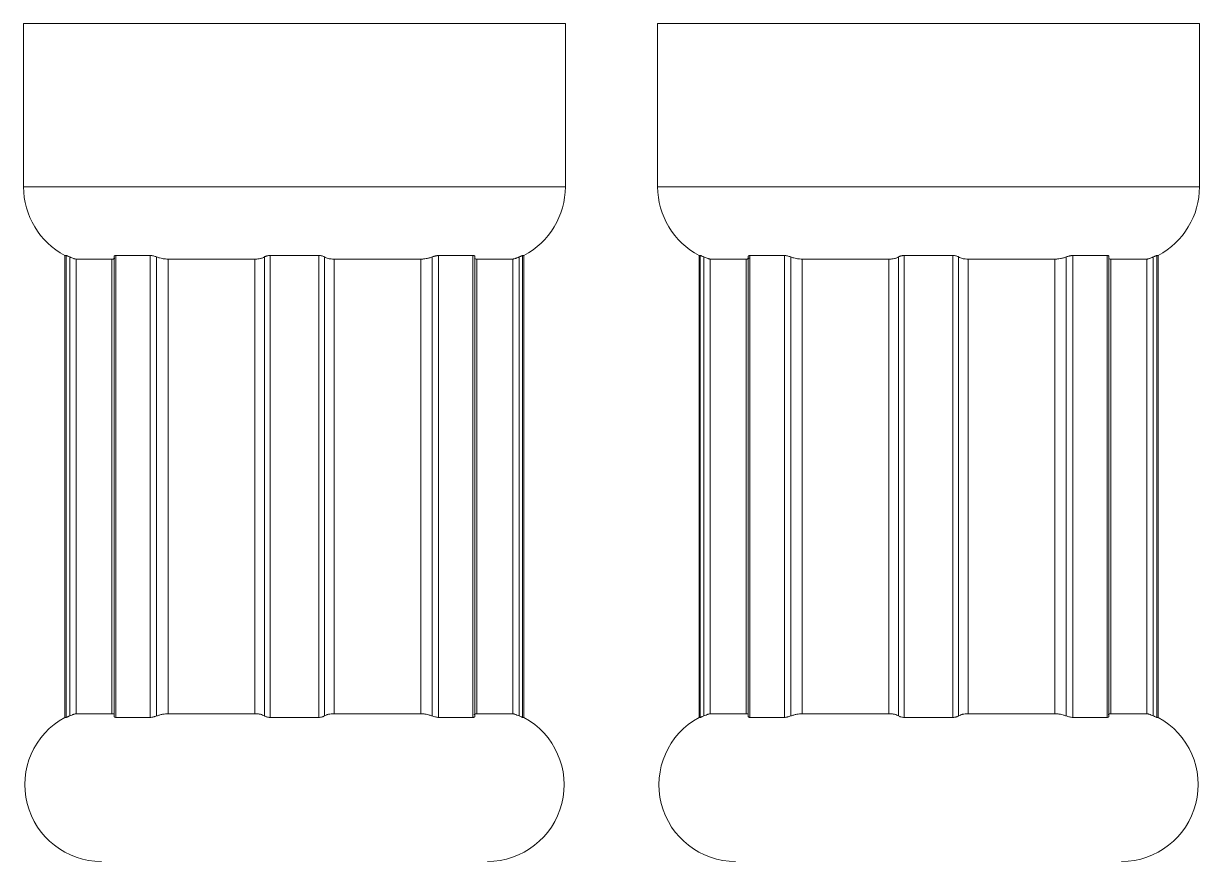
# Model space of a CAD drawing. Header units: millimetres. Extents: x 12315 to 13156, y 3748 to 4343.
# Drawn here: x 12610.85 to 12636.82, y 3846.64 to 3865.14 of the extents above; entities that cross this region are included whole.
import ezdxf

# ---------------------------------------------------------------- set-up
doc = ezdxf.new("R2010")
doc.units = ezdxf.units.MM

msp = doc.modelspace()

# ---------------------------------------------------------------- linework, layer by layer
at = {"linetype": 'Continuous', "lineweight": 18}
for p, q in [((12610.853, 3865.137), (12610.853, 3861.535)), ((12622.815, 3865.137), (12610.853, 3865.137)), ((12622.815, 3861.535), (12622.815, 3865.137)), ((12624.853, 3865.137), (12624.853, 3861.535)), ((12636.815, 3865.137), (12624.853, 3865.137)), ((12636.815, 3861.535), (12636.815, 3865.137)), ((12611.767, 3860.014), (12611.767, 3849.819)), ((12611.795, 3860.014), (12611.767, 3860.014)), ((12612.015, 3859.936), (12612.806, 3859.936)), ((12612.854, 3859.995), (12612.854, 3849.839)), ((12613.651, 3860.014), (12612.891, 3860.014)), ((12614.047, 3859.936), (12615.957, 3859.936)), ((12617.371, 3860.014), (12616.297, 3860.014)), ((12617.711, 3859.936), (12619.621, 3859.936)), ((12620.776, 3860.014), (12620.017, 3860.014)), ((12620.814, 3849.838), (12620.814, 3859.995)), ((12620.861, 3859.936), (12621.653, 3859.936)), ((12621.901, 3860.014), (12621.872, 3860.014)), ((12621.901, 3849.819), (12621.901, 3860.014)), ((12625.767, 3860.014), (12625.767, 3849.819)), ((12625.795, 3860.014), (12625.767, 3860.014)), ((12626.015, 3859.936), (12626.806, 3859.936)), ((12626.854, 3859.995), (12626.854, 3849.839)), ((12627.651, 3860.014), (12626.891, 3860.014)), ((12628.047, 3859.936), (12629.957, 3859.936)), ((12631.371, 3860.014), (12630.297, 3860.014)), ((12631.711, 3859.936), (12633.621, 3859.936)), ((12634.776, 3860.014), (12634.017, 3860.014)), ((12634.814, 3849.838), (12634.814, 3859.995)), ((12634.861, 3859.936), (12635.653, 3859.936)), ((12635.901, 3860.014), (12635.872, 3860.014)), ((12635.901, 3849.819), (12635.901, 3860.014)), ((12611.795, 3849.819), (12611.767, 3849.819)), ((12612.015, 3849.899), (12612.806, 3849.899)), ((12613.651, 3849.819), (12612.891, 3849.819)), ((12614.047, 3849.899), (12615.957, 3849.899)), ((12617.371, 3849.819), (12616.297, 3849.819)), ((12617.711, 3849.899), (12619.621, 3849.899)), ((12620.776, 3849.819), (12620.017, 3849.819)), ((12620.861, 3849.899), (12621.653, 3849.899)), ((12621.901, 3849.819), (12621.872, 3849.819)), ((12625.795, 3849.819), (12625.767, 3849.819)), ((12626.015, 3849.899), (12626.806, 3849.899)), ((12627.651, 3849.819), (12626.891, 3849.819)), ((12628.047, 3849.899), (12629.957, 3849.899)), ((12631.371, 3849.819), (12630.297, 3849.819)), ((12631.711, 3849.899), (12633.621, 3849.899)), ((12634.776, 3849.819), (12634.017, 3849.819)), ((12634.861, 3849.899), (12635.653, 3849.899)), ((12635.901, 3849.819), (12635.872, 3849.819))]:
    msp.add_line(p, q, dxfattribs=at)
at = {"linetype": 'Continuous', "lineweight": 13}
for p, q in [((12610.853, 3861.535), (12622.815, 3861.535)), ((12624.853, 3861.535), (12636.815, 3861.535)), ((12611.795, 3860.014), (12611.795, 3849.819)), ((12611.872, 3859.984), (12611.872, 3849.85)), ((12612.015, 3859.936), (12612.015, 3849.899)), ((12612.806, 3859.936), (12612.806, 3849.899)), ((12612.891, 3860.014), (12612.891, 3849.819)), ((12613.651, 3860.014), (12613.651, 3849.819)), ((12613.792, 3859.984), (12613.792, 3849.85)), ((12614.047, 3859.936), (12614.047, 3849.899)), ((12615.957, 3859.936), (12615.957, 3849.899)), ((12616.173, 3859.984), (12616.173, 3849.85)), ((12616.297, 3860.014), (12616.297, 3849.819)), ((12617.371, 3860.014), (12617.371, 3849.819)), ((12617.495, 3859.984), (12617.495, 3849.85)), ((12617.711, 3859.936), (12617.711, 3849.899)), ((12619.621, 3859.936), (12619.621, 3849.899)), ((12619.875, 3859.984), (12619.875, 3849.85)), ((12620.017, 3860.014), (12620.017, 3849.819)), ((12620.776, 3860.014), (12620.776, 3849.819)), ((12620.861, 3859.936), (12620.861, 3849.899)), ((12621.653, 3859.936), (12621.653, 3849.899)), ((12621.796, 3859.984), (12621.796, 3849.85)), ((12621.872, 3860.014), (12621.872, 3849.819)), ((12625.795, 3860.014), (12625.795, 3849.819)), ((12625.872, 3859.984), (12625.872, 3849.85)), ((12626.015, 3859.936), (12626.015, 3849.899)), ((12626.806, 3859.936), (12626.806, 3849.899)), ((12626.891, 3860.014), (12626.891, 3849.819)), ((12627.651, 3860.014), (12627.651, 3849.819)), ((12627.792, 3859.984), (12627.792, 3849.85)), ((12628.047, 3859.936), (12628.047, 3849.899)), ((12629.957, 3859.936), (12629.957, 3849.899)), ((12630.173, 3859.984), (12630.173, 3849.85)), ((12630.297, 3860.014), (12630.297, 3849.819)), ((12631.371, 3860.014), (12631.371, 3849.819)), ((12631.495, 3859.984), (12631.495, 3849.85)), ((12631.711, 3859.936), (12631.711, 3849.899)), ((12633.621, 3859.936), (12633.621, 3849.899)), ((12633.875, 3859.984), (12633.875, 3849.85)), ((12634.017, 3860.014), (12634.017, 3849.819)), ((12634.776, 3860.014), (12634.776, 3849.819)), ((12634.861, 3859.936), (12634.861, 3849.899)), ((12635.653, 3859.936), (12635.653, 3849.899)), ((12635.796, 3859.984), (12635.796, 3849.85)), ((12635.872, 3860.014), (12635.872, 3849.819))]:
    msp.add_line(p, q, dxfattribs=at)
at = {"linetype": 'Continuous', "lineweight": 18}
for centre, radius, start, end in [((12612.574, 3861.535), 1.721, 180, 242.0402), ((12621.094, 3861.535), 1.721, 297.9598, 0), ((12626.574, 3861.535), 1.721, 180, 242.0402), ((12635.094, 3861.535), 1.721, 297.9598, 0), ((12612.574, 3848.331), 1.693, 118.4679, 270), ((12621.094, 3848.331), 1.693, 270, 61.5321), ((12626.574, 3848.331), 1.693, 118.4679, 270), ((12635.094, 3848.331), 1.693, 270, 61.5321)]:
    msp.add_arc(centre, radius, start, end, dxfattribs=at)
for points, knots in [([(12611.872, 3859.984), (12611.861, 3859.988), (12611.852, 3859.992), (12611.835, 3860), (12611.827, 3860.003), (12611.814, 3860.008), (12611.808, 3860.011), (12611.8, 3860.014), (12611.797, 3860.014), (12611.795, 3860.014)], [0, 0, 0, 0, 0.25, 0.25, 0.5, 0.5, 0.75, 0.75, 1, 1, 1, 1]), ([(12612.015, 3859.936), (12612.011, 3859.936), (12612.005, 3859.937), (12611.992, 3859.94), (12611.987, 3859.941), (12611.977, 3859.944), (12611.971, 3859.946), (12611.952, 3859.952), (12611.938, 3859.957), (12611.907, 3859.969), (12611.89, 3859.976), (12611.872, 3859.984)], [0, 0, 0, 0, 0.25, 0.25, 0.375, 0.375, 0.5, 0.5, 0.75, 0.75, 1, 1, 1, 1]), ([(12612.865, 3859.962), (12612.865, 3859.959), (12612.864, 3859.957), (12612.862, 3859.952), (12612.861, 3859.95), (12612.854, 3859.944), (12612.848, 3859.941), (12612.835, 3859.938), (12612.83, 3859.937), (12612.819, 3859.936), (12612.813, 3859.936), (12612.806, 3859.936)], [0, 0, 0, 0, 0.151051, 0.151051, 0.320841, 0.320841, 0.660421, 0.660421, 0.83021, 0.83021, 1, 1, 1, 1]), ([(12612.891, 3860.014), (12612.883, 3860.014), (12612.876, 3860.014), (12612.868, 3860.011), (12612.866, 3860.011), (12612.861, 3860.008), (12612.858, 3860.006), (12612.856, 3860.003), (12612.854, 3860), (12612.854, 3859.998), (12612.854, 3859.996), (12612.854, 3859.996), (12612.854, 3859.996)], [0, 0, 0, 0, 0.3299, 0.3299, 0.49485, 0.49485, 0.659801, 0.824751, 0.824751, 0.989701, 0.989701, 1, 1, 1, 1]), ([(12613.792, 3859.984), (12613.781, 3859.988), (12613.768, 3859.992), (12613.744, 3860), (12613.731, 3860.003), (12613.707, 3860.008), (12613.695, 3860.011), (12613.672, 3860.014), (12613.661, 3860.014), (12613.651, 3860.014)], [0, 0, 0, 0, 0.25, 0.25, 0.5, 0.5, 0.75, 0.75, 1, 1, 1, 1]), ([(12614.047, 3859.936), (12614.028, 3859.936), (12614.008, 3859.937), (12613.977, 3859.94), (12613.966, 3859.941), (12613.945, 3859.944), (12613.934, 3859.946), (12613.901, 3859.952), (12613.879, 3859.957), (12613.835, 3859.969), (12613.813, 3859.976), (12613.792, 3859.984)], [0, 0, 0, 0, 0.25, 0.25, 0.375, 0.375, 0.5, 0.5, 0.75, 0.75, 1, 1, 1, 1]), ([(12616.173, 3859.984), (12616.161, 3859.976), (12616.148, 3859.969), (12616.125, 3859.96), (12616.117, 3859.957), (12616.1, 3859.952), (12616.091, 3859.95), (12616.063, 3859.944), (12616.043, 3859.941), (12616.012, 3859.938), (12616.001, 3859.937), (12615.979, 3859.936), (12615.968, 3859.936), (12615.957, 3859.936)], [0, 0, 0, 0, 0.25, 0.25, 0.375, 0.375, 0.5, 0.5, 0.75, 0.75, 0.875, 0.875, 1, 1, 1, 1]), ([(12616.297, 3860.014), (12616.284, 3860.014), (12616.271, 3860.014), (12616.253, 3860.011), (12616.247, 3860.011), (12616.236, 3860.008), (12616.225, 3860.006), (12616.215, 3860.003), (12616.205, 3860), (12616.2, 3859.998), (12616.187, 3859.992), (12616.179, 3859.988), (12616.173, 3859.984)], [0, 0, 0, 0, 0.25, 0.25, 0.375, 0.375, 0.5, 0.625, 0.625, 0.75, 0.75, 1, 1, 1, 1]), ([(12617.495, 3859.984), (12617.488, 3859.988), (12617.481, 3859.992), (12617.463, 3860), (12617.453, 3860.003), (12617.432, 3860.008), (12617.421, 3860.011), (12617.396, 3860.014), (12617.384, 3860.014), (12617.371, 3860.014)], [0, 0, 0, 0, 0.25, 0.25, 0.5, 0.5, 0.75, 0.75, 1, 1, 1, 1]), ([(12617.711, 3859.936), (12617.688, 3859.936), (12617.667, 3859.937), (12617.635, 3859.94), (12617.625, 3859.941), (12617.605, 3859.944), (12617.596, 3859.946), (12617.568, 3859.952), (12617.551, 3859.957), (12617.52, 3859.969), (12617.507, 3859.976), (12617.495, 3859.984)], [0, 0, 0, 0, 0.25, 0.25, 0.375, 0.375, 0.5, 0.5, 0.75, 0.75, 1, 1, 1, 1]), ([(12619.875, 3859.984), (12619.854, 3859.976), (12619.833, 3859.969), (12619.8, 3859.96), (12619.789, 3859.957), (12619.767, 3859.952), (12619.756, 3859.95), (12619.723, 3859.944), (12619.702, 3859.941), (12619.671, 3859.938), (12619.66, 3859.937), (12619.64, 3859.936), (12619.631, 3859.936), (12619.621, 3859.936)], [0, 0, 0, 0, 0.25, 0.25, 0.375, 0.375, 0.5, 0.5, 0.75, 0.75, 0.875, 0.875, 1, 1, 1, 1]), ([(12620.017, 3860.014), (12620.007, 3860.014), (12619.996, 3860.014), (12619.979, 3860.011), (12619.973, 3860.011), (12619.961, 3860.008), (12619.949, 3860.006), (12619.937, 3860.003), (12619.924, 3860), (12619.918, 3859.998), (12619.899, 3859.992), (12619.887, 3859.988), (12619.875, 3859.984)], [0, 0, 0, 0, 0.25, 0.25, 0.375, 0.375, 0.5, 0.625, 0.625, 0.75, 0.75, 1, 1, 1, 1]), ([(12620.814, 3859.996), (12620.814, 3859.996), (12620.814, 3859.996), (12620.814, 3860), (12620.813, 3860.003), (12620.807, 3860.008), (12620.803, 3860.011), (12620.792, 3860.014), (12620.785, 3860.014), (12620.776, 3860.014)], [0, 0, 0, 0, 0.010237, 0.010237, 0.340158, 0.340158, 0.670079, 0.670079, 1, 1, 1, 1]), ([(12620.861, 3859.936), (12620.848, 3859.936), (12620.837, 3859.937), (12620.824, 3859.94), (12620.821, 3859.941), (12620.815, 3859.944), (12620.813, 3859.945), (12620.811, 3859.946)], [0, 0, 0, 0, 0.544584, 0.544584, 0.816876, 0.816876, 1, 1, 1, 1]), ([(12621.796, 3859.984), (12621.778, 3859.976), (12621.761, 3859.969), (12621.738, 3859.96), (12621.731, 3859.957), (12621.716, 3859.952), (12621.71, 3859.95), (12621.691, 3859.944), (12621.68, 3859.941), (12621.667, 3859.938), (12621.664, 3859.937), (12621.657, 3859.936), (12621.655, 3859.936), (12621.653, 3859.936)], [0, 0, 0, 0, 0.25, 0.25, 0.375, 0.375, 0.5, 0.5, 0.75, 0.75, 0.875, 0.875, 1, 1, 1, 1]), ([(12621.872, 3860.014), (12621.871, 3860.014), (12621.868, 3860.014), (12621.862, 3860.011), (12621.86, 3860.011), (12621.854, 3860.008), (12621.848, 3860.006), (12621.841, 3860.003), (12621.833, 3860), (12621.829, 3859.998), (12621.816, 3859.992), (12621.807, 3859.988), (12621.796, 3859.984)], [0, 0, 0, 0, 0.25, 0.25, 0.375, 0.375, 0.5, 0.625, 0.625, 0.75, 0.75, 1, 1, 1, 1]), ([(12625.872, 3859.984), (12625.861, 3859.988), (12625.852, 3859.992), (12625.835, 3860), (12625.827, 3860.003), (12625.814, 3860.008), (12625.808, 3860.011), (12625.8, 3860.014), (12625.797, 3860.014), (12625.795, 3860.014)], [0, 0, 0, 0, 0.25, 0.25, 0.5, 0.5, 0.75, 0.75, 1, 1, 1, 1]), ([(12626.015, 3859.936), (12626.011, 3859.936), (12626.005, 3859.937), (12625.992, 3859.94), (12625.987, 3859.941), (12625.977, 3859.944), (12625.971, 3859.946), (12625.952, 3859.952), (12625.938, 3859.957), (12625.907, 3859.969), (12625.89, 3859.976), (12625.872, 3859.984)], [0, 0, 0, 0, 0.25, 0.25, 0.375, 0.375, 0.5, 0.5, 0.75, 0.75, 1, 1, 1, 1]), ([(12626.865, 3859.962), (12626.865, 3859.959), (12626.864, 3859.957), (12626.862, 3859.952), (12626.861, 3859.95), (12626.854, 3859.944), (12626.848, 3859.941), (12626.835, 3859.938), (12626.83, 3859.937), (12626.819, 3859.936), (12626.813, 3859.936), (12626.806, 3859.936)], [0, 0, 0, 0, 0.151051, 0.151051, 0.320841, 0.320841, 0.660421, 0.660421, 0.83021, 0.83021, 1, 1, 1, 1]), ([(12626.891, 3860.014), (12626.883, 3860.014), (12626.876, 3860.014), (12626.868, 3860.011), (12626.866, 3860.011), (12626.861, 3860.008), (12626.858, 3860.006), (12626.856, 3860.003), (12626.854, 3860), (12626.854, 3859.998), (12626.854, 3859.996), (12626.854, 3859.996), (12626.854, 3859.996)], [0, 0, 0, 0, 0.3299, 0.3299, 0.49485, 0.49485, 0.659801, 0.824751, 0.824751, 0.989701, 0.989701, 1, 1, 1, 1]), ([(12627.792, 3859.984), (12627.781, 3859.988), (12627.768, 3859.992), (12627.744, 3860), (12627.731, 3860.003), (12627.707, 3860.008), (12627.695, 3860.011), (12627.672, 3860.014), (12627.661, 3860.014), (12627.651, 3860.014)], [0, 0, 0, 0, 0.25, 0.25, 0.5, 0.5, 0.75, 0.75, 1, 1, 1, 1]), ([(12628.047, 3859.936), (12628.028, 3859.936), (12628.008, 3859.937), (12627.977, 3859.94), (12627.966, 3859.941), (12627.945, 3859.944), (12627.934, 3859.946), (12627.901, 3859.952), (12627.879, 3859.957), (12627.835, 3859.969), (12627.813, 3859.976), (12627.792, 3859.984)], [0, 0, 0, 0, 0.25, 0.25, 0.375, 0.375, 0.5, 0.5, 0.75, 0.75, 1, 1, 1, 1]), ([(12630.173, 3859.984), (12630.161, 3859.976), (12630.148, 3859.969), (12630.125, 3859.96), (12630.117, 3859.957), (12630.1, 3859.952), (12630.091, 3859.95), (12630.063, 3859.944), (12630.043, 3859.941), (12630.012, 3859.938), (12630.001, 3859.937), (12629.979, 3859.936), (12629.968, 3859.936), (12629.957, 3859.936)], [0, 0, 0, 0, 0.25, 0.25, 0.375, 0.375, 0.5, 0.5, 0.75, 0.75, 0.875, 0.875, 1, 1, 1, 1]), ([(12630.297, 3860.014), (12630.284, 3860.014), (12630.271, 3860.014), (12630.253, 3860.011), (12630.247, 3860.011), (12630.236, 3860.008), (12630.225, 3860.006), (12630.215, 3860.003), (12630.205, 3860), (12630.2, 3859.998), (12630.187, 3859.992), (12630.179, 3859.988), (12630.173, 3859.984)], [0, 0, 0, 0, 0.25, 0.25, 0.375, 0.375, 0.5, 0.625, 0.625, 0.75, 0.75, 1, 1, 1, 1]), ([(12631.495, 3859.984), (12631.488, 3859.988), (12631.481, 3859.992), (12631.463, 3860), (12631.453, 3860.003), (12631.432, 3860.008), (12631.421, 3860.011), (12631.396, 3860.014), (12631.384, 3860.014), (12631.371, 3860.014)], [0, 0, 0, 0, 0.25, 0.25, 0.5, 0.5, 0.75, 0.75, 1, 1, 1, 1]), ([(12631.711, 3859.936), (12631.688, 3859.936), (12631.667, 3859.937), (12631.635, 3859.94), (12631.625, 3859.941), (12631.605, 3859.944), (12631.596, 3859.946), (12631.568, 3859.952), (12631.551, 3859.957), (12631.52, 3859.969), (12631.507, 3859.976), (12631.495, 3859.984)], [0, 0, 0, 0, 0.25, 0.25, 0.375, 0.375, 0.5, 0.5, 0.75, 0.75, 1, 1, 1, 1]), ([(12633.875, 3859.984), (12633.854, 3859.976), (12633.833, 3859.969), (12633.8, 3859.96), (12633.789, 3859.957), (12633.767, 3859.952), (12633.756, 3859.95), (12633.723, 3859.944), (12633.702, 3859.941), (12633.671, 3859.938), (12633.66, 3859.937), (12633.64, 3859.936), (12633.631, 3859.936), (12633.621, 3859.936)], [0, 0, 0, 0, 0.25, 0.25, 0.375, 0.375, 0.5, 0.5, 0.75, 0.75, 0.875, 0.875, 1, 1, 1, 1]), ([(12634.017, 3860.014), (12634.007, 3860.014), (12633.996, 3860.014), (12633.979, 3860.011), (12633.973, 3860.011), (12633.961, 3860.008), (12633.949, 3860.006), (12633.937, 3860.003), (12633.924, 3860), (12633.918, 3859.998), (12633.899, 3859.992), (12633.887, 3859.988), (12633.875, 3859.984)], [0, 0, 0, 0, 0.25, 0.25, 0.375, 0.375, 0.5, 0.625, 0.625, 0.75, 0.75, 1, 1, 1, 1]), ([(12634.814, 3859.996), (12634.814, 3859.996), (12634.814, 3859.996), (12634.814, 3860), (12634.813, 3860.003), (12634.807, 3860.008), (12634.803, 3860.011), (12634.792, 3860.014), (12634.785, 3860.014), (12634.776, 3860.014)], [0, 0, 0, 0, 0.010237, 0.010237, 0.340158, 0.340158, 0.670079, 0.670079, 1, 1, 1, 1]), ([(12634.861, 3859.936), (12634.848, 3859.936), (12634.837, 3859.937), (12634.824, 3859.94), (12634.821, 3859.941), (12634.815, 3859.944), (12634.813, 3859.945), (12634.811, 3859.946)], [0, 0, 0, 0, 0.544584, 0.544584, 0.816876, 0.816876, 1, 1, 1, 1]), ([(12635.796, 3859.984), (12635.778, 3859.976), (12635.761, 3859.969), (12635.738, 3859.96), (12635.731, 3859.957), (12635.716, 3859.952), (12635.71, 3859.95), (12635.691, 3859.944), (12635.68, 3859.941), (12635.667, 3859.938), (12635.664, 3859.937), (12635.657, 3859.936), (12635.655, 3859.936), (12635.653, 3859.936)], [0, 0, 0, 0, 0.25, 0.25, 0.375, 0.375, 0.5, 0.5, 0.75, 0.75, 0.875, 0.875, 1, 1, 1, 1]), ([(12635.872, 3860.014), (12635.871, 3860.014), (12635.868, 3860.014), (12635.862, 3860.011), (12635.86, 3860.011), (12635.854, 3860.008), (12635.848, 3860.006), (12635.841, 3860.003), (12635.833, 3860), (12635.829, 3859.998), (12635.816, 3859.992), (12635.807, 3859.988), (12635.796, 3859.984)], [0, 0, 0, 0, 0.25, 0.25, 0.375, 0.375, 0.5, 0.625, 0.625, 0.75, 0.75, 1, 1, 1, 1]), ([(12611.795, 3849.819), (12611.797, 3849.819), (12611.8, 3849.82), (12611.806, 3849.822), (12611.808, 3849.823), (12611.814, 3849.825), (12611.82, 3849.828), (12611.827, 3849.831), (12611.835, 3849.834), (12611.839, 3849.836), (12611.852, 3849.842), (12611.861, 3849.846), (12611.872, 3849.85)], [0, 0, 0, 0, 0.25, 0.25, 0.375, 0.375, 0.5, 0.625, 0.625, 0.75, 0.75, 1, 1, 1, 1]), ([(12611.872, 3849.85), (12611.889, 3849.858), (12611.906, 3849.865), (12611.93, 3849.874), (12611.937, 3849.877), (12611.951, 3849.882), (12611.958, 3849.885), (12611.977, 3849.891), (12611.987, 3849.894), (12612, 3849.897), (12612.004, 3849.898), (12612.011, 3849.899), (12612.013, 3849.899), (12612.015, 3849.899)], [0, 0, 0, 0, 0.25, 0.25, 0.375, 0.375, 0.5, 0.5, 0.75, 0.75, 0.875, 0.875, 1, 1, 1, 1]), ([(12612.806, 3849.899), (12612.82, 3849.899), (12612.83, 3849.898), (12612.843, 3849.895), (12612.847, 3849.894), (12612.853, 3849.891), (12612.855, 3849.89), (12612.856, 3849.889)], [0, 0, 0, 0, 0.544508, 0.544508, 0.816761, 0.816761, 1, 1, 1, 1]), ([(12612.854, 3849.838), (12612.854, 3849.838), (12612.854, 3849.838), (12612.854, 3849.834), (12612.855, 3849.83), (12612.861, 3849.825), (12612.865, 3849.823), (12612.876, 3849.82), (12612.883, 3849.819), (12612.891, 3849.819)], [0, 0, 0, 0, 0.009952, 0.009952, 0.339968, 0.339968, 0.669984, 0.669984, 1, 1, 1, 1]), ([(12613.651, 3849.819), (12613.661, 3849.819), (12613.672, 3849.82), (12613.689, 3849.822), (12613.695, 3849.823), (12613.707, 3849.825), (12613.719, 3849.828), (12613.731, 3849.831), (12613.744, 3849.834), (12613.75, 3849.836), (12613.768, 3849.842), (12613.781, 3849.846), (12613.792, 3849.85)], [0, 0, 0, 0, 0.25, 0.25, 0.375, 0.375, 0.5, 0.625, 0.625, 0.75, 0.75, 1, 1, 1, 1]), ([(12613.792, 3849.85), (12613.813, 3849.858), (12613.835, 3849.865), (12613.867, 3849.874), (12613.878, 3849.877), (12613.901, 3849.882), (12613.912, 3849.885), (12613.944, 3849.891), (12613.966, 3849.894), (12613.997, 3849.897), (12614.008, 3849.898), (12614.028, 3849.899), (12614.037, 3849.899), (12614.047, 3849.899)], [0, 0, 0, 0, 0.25, 0.25, 0.375, 0.375, 0.5, 0.5, 0.75, 0.75, 0.875, 0.875, 1, 1, 1, 1]), ([(12615.957, 3849.899), (12615.979, 3849.899), (12616.001, 3849.898), (12616.032, 3849.895), (12616.043, 3849.894), (12616.063, 3849.89), (12616.072, 3849.889), (12616.1, 3849.883), (12616.117, 3849.878), (12616.148, 3849.865), (12616.161, 3849.858), (12616.173, 3849.85)], [0, 0, 0, 0, 0.25, 0.25, 0.375, 0.375, 0.5, 0.5, 0.75, 0.75, 1, 1, 1, 1]), ([(12616.173, 3849.85), (12616.179, 3849.846), (12616.187, 3849.842), (12616.205, 3849.834), (12616.214, 3849.83), (12616.236, 3849.825), (12616.247, 3849.823), (12616.271, 3849.82), (12616.284, 3849.819), (12616.297, 3849.819)], [0, 0, 0, 0, 0.25, 0.25, 0.5, 0.5, 0.75, 0.75, 1, 1, 1, 1]), ([(12617.371, 3849.819), (12617.384, 3849.819), (12617.396, 3849.82), (12617.414, 3849.822), (12617.42, 3849.823), (12617.432, 3849.825), (12617.443, 3849.828), (12617.453, 3849.831), (12617.463, 3849.834), (12617.468, 3849.836), (12617.481, 3849.842), (12617.488, 3849.846), (12617.495, 3849.85)], [0, 0, 0, 0, 0.25, 0.25, 0.375, 0.375, 0.5, 0.625, 0.625, 0.75, 0.75, 1, 1, 1, 1]), ([(12617.495, 3849.85), (12617.507, 3849.858), (12617.52, 3849.865), (12617.543, 3849.874), (12617.551, 3849.877), (12617.568, 3849.882), (12617.577, 3849.885), (12617.605, 3849.891), (12617.624, 3849.894), (12617.656, 3849.897), (12617.667, 3849.898), (12617.689, 3849.899), (12617.7, 3849.899), (12617.711, 3849.899)], [0, 0, 0, 0, 0.25, 0.25, 0.375, 0.375, 0.5, 0.5, 0.75, 0.75, 0.875, 0.875, 1, 1, 1, 1]), ([(12619.621, 3849.899), (12619.64, 3849.899), (12619.66, 3849.898), (12619.691, 3849.895), (12619.701, 3849.894), (12619.723, 3849.89), (12619.734, 3849.889), (12619.767, 3849.883), (12619.789, 3849.878), (12619.833, 3849.865), (12619.854, 3849.858), (12619.875, 3849.85)], [0, 0, 0, 0, 0.25, 0.25, 0.375, 0.375, 0.5, 0.5, 0.75, 0.75, 1, 1, 1, 1]), ([(12619.875, 3849.85), (12619.887, 3849.846), (12619.899, 3849.842), (12619.924, 3849.834), (12619.936, 3849.83), (12619.961, 3849.825), (12619.973, 3849.823), (12619.996, 3849.82), (12620.007, 3849.819), (12620.017, 3849.819)], [0, 0, 0, 0, 0.25, 0.25, 0.5, 0.5, 0.75, 0.75, 1, 1, 1, 1]), ([(12620.776, 3849.819), (12620.785, 3849.819), (12620.791, 3849.82), (12620.8, 3849.822), (12620.802, 3849.823), (12620.807, 3849.825), (12620.81, 3849.828), (12620.812, 3849.831), (12620.814, 3849.834), (12620.814, 3849.836), (12620.814, 3849.838), (12620.814, 3849.838), (12620.814, 3849.838)], [0, 0, 0, 0, 0.330003, 0.330003, 0.495005, 0.495005, 0.660006, 0.825008, 0.825008, 0.990009, 0.990009, 1, 1, 1, 1]), ([(12620.803, 3849.872), (12620.803, 3849.875), (12620.804, 3849.877), (12620.805, 3849.882), (12620.807, 3849.885), (12620.813, 3849.891), (12620.82, 3849.894), (12620.833, 3849.897), (12620.838, 3849.898), (12620.849, 3849.899), (12620.855, 3849.899), (12620.861, 3849.899)], [0, 0, 0, 0, 0.150801, 0.150801, 0.320641, 0.320641, 0.66032, 0.66032, 0.83016, 0.83016, 1, 1, 1, 1]), ([(12621.653, 3849.899), (12621.657, 3849.899), (12621.663, 3849.898), (12621.676, 3849.895), (12621.681, 3849.894), (12621.691, 3849.89), (12621.697, 3849.889), (12621.716, 3849.883), (12621.73, 3849.878), (12621.761, 3849.865), (12621.778, 3849.858), (12621.796, 3849.85)], [0, 0, 0, 0, 0.25, 0.25, 0.375, 0.375, 0.5, 0.5, 0.75, 0.75, 1, 1, 1, 1]), ([(12621.796, 3849.85), (12621.807, 3849.846), (12621.816, 3849.842), (12621.833, 3849.834), (12621.841, 3849.83), (12621.854, 3849.825), (12621.86, 3849.823), (12621.868, 3849.82), (12621.871, 3849.819), (12621.872, 3849.819)], [0, 0, 0, 0, 0.25, 0.25, 0.5, 0.5, 0.75, 0.75, 1, 1, 1, 1]), ([(12625.795, 3849.819), (12625.797, 3849.819), (12625.8, 3849.82), (12625.806, 3849.822), (12625.808, 3849.823), (12625.814, 3849.825), (12625.82, 3849.828), (12625.827, 3849.831), (12625.835, 3849.834), (12625.839, 3849.836), (12625.852, 3849.842), (12625.861, 3849.846), (12625.872, 3849.85)], [0, 0, 0, 0, 0.25, 0.25, 0.375, 0.375, 0.5, 0.625, 0.625, 0.75, 0.75, 1, 1, 1, 1]), ([(12625.872, 3849.85), (12625.889, 3849.858), (12625.906, 3849.865), (12625.93, 3849.874), (12625.937, 3849.877), (12625.951, 3849.882), (12625.958, 3849.885), (12625.977, 3849.891), (12625.987, 3849.894), (12626, 3849.897), (12626.004, 3849.898), (12626.011, 3849.899), (12626.013, 3849.899), (12626.015, 3849.899)], [0, 0, 0, 0, 0.25, 0.25, 0.375, 0.375, 0.5, 0.5, 0.75, 0.75, 0.875, 0.875, 1, 1, 1, 1]), ([(12626.806, 3849.899), (12626.82, 3849.899), (12626.83, 3849.898), (12626.843, 3849.895), (12626.847, 3849.894), (12626.853, 3849.891), (12626.855, 3849.89), (12626.856, 3849.889)], [0, 0, 0, 0, 0.544508, 0.544508, 0.816761, 0.816761, 1, 1, 1, 1]), ([(12626.854, 3849.838), (12626.854, 3849.838), (12626.854, 3849.838), (12626.854, 3849.834), (12626.855, 3849.83), (12626.861, 3849.825), (12626.865, 3849.823), (12626.876, 3849.82), (12626.883, 3849.819), (12626.891, 3849.819)], [0, 0, 0, 0, 0.009952, 0.009952, 0.339968, 0.339968, 0.669984, 0.669984, 1, 1, 1, 1]), ([(12627.651, 3849.819), (12627.661, 3849.819), (12627.672, 3849.82), (12627.689, 3849.822), (12627.695, 3849.823), (12627.707, 3849.825), (12627.719, 3849.828), (12627.731, 3849.831), (12627.744, 3849.834), (12627.75, 3849.836), (12627.768, 3849.842), (12627.781, 3849.846), (12627.792, 3849.85)], [0, 0, 0, 0, 0.25, 0.25, 0.375, 0.375, 0.5, 0.625, 0.625, 0.75, 0.75, 1, 1, 1, 1]), ([(12627.792, 3849.85), (12627.813, 3849.858), (12627.835, 3849.865), (12627.867, 3849.874), (12627.878, 3849.877), (12627.901, 3849.882), (12627.912, 3849.885), (12627.944, 3849.891), (12627.966, 3849.894), (12627.997, 3849.897), (12628.008, 3849.898), (12628.028, 3849.899), (12628.037, 3849.899), (12628.047, 3849.899)], [0, 0, 0, 0, 0.25, 0.25, 0.375, 0.375, 0.5, 0.5, 0.75, 0.75, 0.875, 0.875, 1, 1, 1, 1]), ([(12629.957, 3849.899), (12629.979, 3849.899), (12630.001, 3849.898), (12630.032, 3849.895), (12630.043, 3849.894), (12630.063, 3849.89), (12630.072, 3849.889), (12630.1, 3849.883), (12630.117, 3849.878), (12630.148, 3849.865), (12630.161, 3849.858), (12630.173, 3849.85)], [0, 0, 0, 0, 0.25, 0.25, 0.375, 0.375, 0.5, 0.5, 0.75, 0.75, 1, 1, 1, 1]), ([(12630.173, 3849.85), (12630.179, 3849.846), (12630.187, 3849.842), (12630.205, 3849.834), (12630.214, 3849.83), (12630.236, 3849.825), (12630.247, 3849.823), (12630.271, 3849.82), (12630.284, 3849.819), (12630.297, 3849.819)], [0, 0, 0, 0, 0.25, 0.25, 0.5, 0.5, 0.75, 0.75, 1, 1, 1, 1]), ([(12631.371, 3849.819), (12631.384, 3849.819), (12631.396, 3849.82), (12631.414, 3849.822), (12631.42, 3849.823), (12631.432, 3849.825), (12631.443, 3849.828), (12631.453, 3849.831), (12631.463, 3849.834), (12631.468, 3849.836), (12631.481, 3849.842), (12631.488, 3849.846), (12631.495, 3849.85)], [0, 0, 0, 0, 0.25, 0.25, 0.375, 0.375, 0.5, 0.625, 0.625, 0.75, 0.75, 1, 1, 1, 1]), ([(12631.495, 3849.85), (12631.507, 3849.858), (12631.52, 3849.865), (12631.543, 3849.874), (12631.551, 3849.877), (12631.568, 3849.882), (12631.577, 3849.885), (12631.605, 3849.891), (12631.624, 3849.894), (12631.656, 3849.897), (12631.667, 3849.898), (12631.689, 3849.899), (12631.7, 3849.899), (12631.711, 3849.899)], [0, 0, 0, 0, 0.25, 0.25, 0.375, 0.375, 0.5, 0.5, 0.75, 0.75, 0.875, 0.875, 1, 1, 1, 1]), ([(12633.621, 3849.899), (12633.64, 3849.899), (12633.66, 3849.898), (12633.691, 3849.895), (12633.701, 3849.894), (12633.723, 3849.89), (12633.734, 3849.889), (12633.767, 3849.883), (12633.789, 3849.878), (12633.833, 3849.865), (12633.854, 3849.858), (12633.875, 3849.85)], [0, 0, 0, 0, 0.25, 0.25, 0.375, 0.375, 0.5, 0.5, 0.75, 0.75, 1, 1, 1, 1]), ([(12633.875, 3849.85), (12633.887, 3849.846), (12633.899, 3849.842), (12633.924, 3849.834), (12633.936, 3849.83), (12633.961, 3849.825), (12633.973, 3849.823), (12633.996, 3849.82), (12634.007, 3849.819), (12634.017, 3849.819)], [0, 0, 0, 0, 0.25, 0.25, 0.5, 0.5, 0.75, 0.75, 1, 1, 1, 1]), ([(12634.776, 3849.819), (12634.785, 3849.819), (12634.791, 3849.82), (12634.8, 3849.822), (12634.802, 3849.823), (12634.807, 3849.825), (12634.81, 3849.828), (12634.812, 3849.831), (12634.814, 3849.834), (12634.814, 3849.836), (12634.814, 3849.838), (12634.814, 3849.838), (12634.814, 3849.838)], [0, 0, 0, 0, 0.330003, 0.330003, 0.495005, 0.495005, 0.660006, 0.825008, 0.825008, 0.990009, 0.990009, 1, 1, 1, 1]), ([(12634.803, 3849.872), (12634.803, 3849.875), (12634.804, 3849.877), (12634.805, 3849.882), (12634.807, 3849.885), (12634.813, 3849.891), (12634.82, 3849.894), (12634.833, 3849.897), (12634.838, 3849.898), (12634.849, 3849.899), (12634.855, 3849.899), (12634.861, 3849.899)], [0, 0, 0, 0, 0.150801, 0.150801, 0.320641, 0.320641, 0.66032, 0.66032, 0.83016, 0.83016, 1, 1, 1, 1]), ([(12635.653, 3849.899), (12635.657, 3849.899), (12635.663, 3849.898), (12635.676, 3849.895), (12635.681, 3849.894), (12635.691, 3849.89), (12635.697, 3849.889), (12635.716, 3849.883), (12635.73, 3849.878), (12635.761, 3849.865), (12635.778, 3849.858), (12635.796, 3849.85)], [0, 0, 0, 0, 0.25, 0.25, 0.375, 0.375, 0.5, 0.5, 0.75, 0.75, 1, 1, 1, 1]), ([(12635.796, 3849.85), (12635.807, 3849.846), (12635.816, 3849.842), (12635.833, 3849.834), (12635.841, 3849.83), (12635.854, 3849.825), (12635.86, 3849.823), (12635.868, 3849.82), (12635.871, 3849.819), (12635.872, 3849.819)], [0, 0, 0, 0, 0.25, 0.25, 0.5, 0.5, 0.75, 0.75, 1, 1, 1, 1])]:
    msp.add_open_spline(points, degree=3, knots=knots, dxfattribs=at)

doc.saveas('drawing.dxf')
